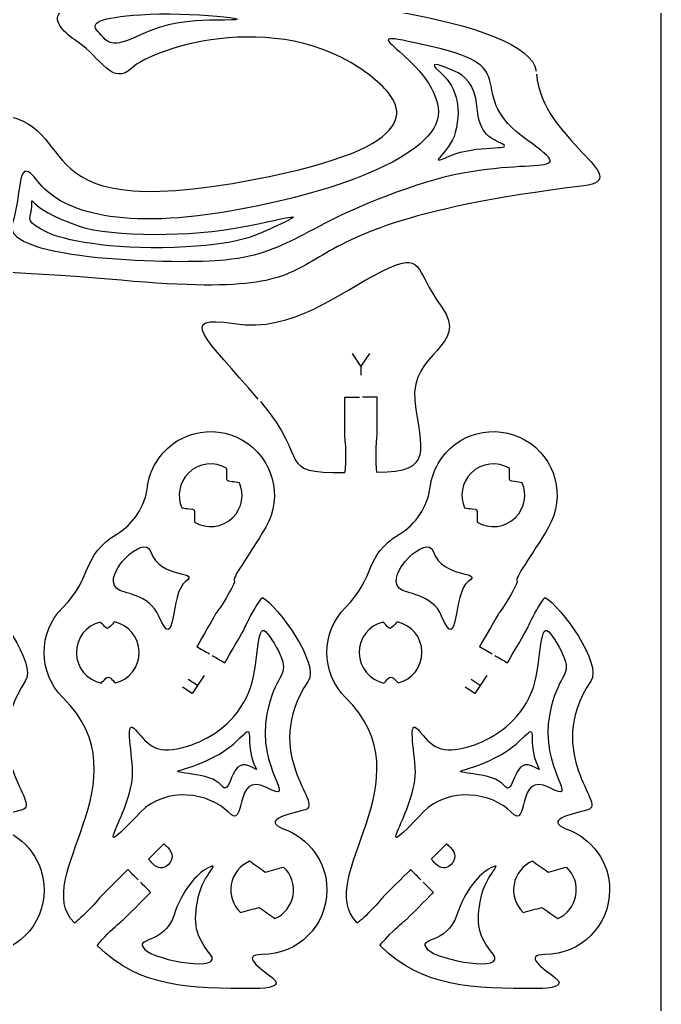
# Model space of a CAD drawing. Extents: x 0 to 300, y 0 to 300.
# Drawn here: x 240.4 to 300, y 58 to 149.5 of the extents above; entities that cross this region are included whole.
import ezdxf

# ---------------------------------------------------------------- set-up
doc = ezdxf.new("R2010")
doc.units = 0
doc.header["$MEASUREMENT"] = 0
doc.layers.add('DEFAULT', color=7, linetype='CONTINUOUS')

msp = doc.modelspace()

# ---------------------------------------------------------------- linework, layer by layer
at = {"layer": 'DEFAULT', "color": 1}
msp.add_lwpolyline([(299.999, 5.252), (299.999, 294.949)], dxfattribs=at)
at = {"layer": 'DEFAULT', "color": 250}
for points in [[(272.099, 117.293), (271.326, 118.457)], [(272.907, 118.456), (272.099, 117.296), (272.099, 116.436)], [(257.563, 88.563), (256.453, 86.874), (255.544, 87.472)], [(256.942, 87.618), (256.085, 88.181)], [(283.811, 88.565), (282.702, 86.875), (281.792, 87.473)], [(283.191, 87.62), (282.334, 88.183)]]:
    msp.add_lwpolyline(points, dxfattribs=at)
at = {"layer": 'DEFAULT', "color": 1}
for points, knots in [([(235.718, 133.72), (236.169, 133.72), (236.619, 133.72), (237.07, 133.72), (237.07, 134.887), (237.07, 136.053), (237.07, 137.22), (237.07, 137.392), (236.967, 138.003), (236.967, 138.969), (236.967, 139.936), (237.013, 140.723), (237.07, 140.723), (247.47, 140.723), (238.834, 130.118), (262.297, 134.637), (278.405, 137.742), (276.224, 141.467), (273.635, 143.721), (265.25, 151.027), (252.712, 146.787), (250.888, 145.002), (249.061, 143.217), (247.9, 145.986), (245.907, 147.341), (243.914, 148.695), (240.428, 151.518), (253.625, 151.849), (266.689, 152.181), (287.707, 149.482), (288.388, 144.695)], [0, 0, 0, 0, 3.83, 3.83, 3.83, 13.75, 13.75, 13.75, 14.75, 14.75, 14.75, 15.75, 15.75, 15.75, 16.75, 16.75, 16.75, 17.75, 17.75, 17.75, 18.75, 18.75, 18.75, 19.75, 19.75, 19.75, 20.75, 20.75, 20.75, 21.75, 21.75, 21.75, 21.75]), ([(288.416, 144.395), (288.886, 138.32), (297.737, 134.644), (292.798, 134.038), (258.363, 129.797), (275.17, 123.027), (249.851, 125.26), (206.77, 129.067), (234.586, 118.448), (215.825, 121.768), (206.537, 123.412), (204.032, 115.072), (210.615, 134.63), (214.347, 145.711), (218.57, 134.475), (222.955, 134.916), (226.105, 135.233), (229.887, 140.723), (234.067, 140.723), (234.124, 140.723), (234.17, 139.936), (234.17, 138.969), (234.17, 138.003), (234.067, 137.392), (234.067, 137.22), (234.067, 136.053), (234.067, 134.887), (234.067, 133.72), (234.518, 133.72), (234.968, 133.72), (235.419, 133.72)], [0, 0, 0, 0, 1, 1, 1, 2, 2, 2, 3, 3, 3, 4, 4, 4, 5, 5, 5, 6, 6, 6, 7, 7, 7, 8, 8, 8, 17.92, 17.92, 17.92, 21.75, 21.75, 21.75, 21.75]), ([(262.586, 114.229), (257.665, 119.958), (254.913, 122.082), (260.356, 121.239), (265.835, 120.389), (269.987, 124.082), (274.037, 126.072), (278.084, 128.065), (276.958, 126.403), (279.615, 122.752), (282.271, 119.101), (276.627, 118.604), (277.124, 114.088), (277.621, 109.569), (278.994, 107.403), (273.617, 107.403), (273.561, 107.403), (273.519, 108.186), (273.519, 109.156), (273.519, 110.123), (273.617, 110.73), (273.617, 110.906), (273.617, 112.072), (273.617, 113.239), (273.617, 114.405), (273.168, 114.405), (272.719, 114.405), (272.27, 114.405)], [0, 0, 0, 0, 1, 1, 1, 2, 2, 2, 3, 3, 3, 4, 4, 4, 5, 5, 5, 6, 6, 6, 7, 7, 7, 16.92, 16.92, 16.92, 20.74, 20.74, 20.74, 20.74]), ([(262.78, 114.003), (267.613, 108.299), (264.057, 107.403), (270.615, 107.403), (270.672, 107.403), (270.718, 108.186), (270.718, 109.156), (270.718, 110.123), (270.615, 110.73), (270.615, 110.906), (270.615, 112.072), (270.615, 113.239), (270.615, 114.405), (271.067, 114.405), (271.518, 114.405), (271.97, 114.405)], [0, 0, 0, 0, 1, 1, 1, 2, 2, 2, 3, 3, 3, 12.92, 12.92, 12.92, 16.76, 16.76, 16.76, 16.76]), ([(251.43, 69.577), (251.112, 69.895), (250.793, 70.214), (250.474, 70.533), (250.474, 70.533), (248.615, 68.677), (247.998, 68.056), (247.874, 67.933), (247.514, 67.435), (246.83, 66.751), (246.146, 66.066), (245.564, 65.544), (245.521, 65.583), (241.281, 69.827), (252.319, 78.802), (244.435, 86.51), (242.127, 88.817), (242.127, 92.571), (244.435, 94.878), (247.296, 97.739), (246.117, 99.658), (249.444, 101.679), (250.961, 102.6), (252.051, 104.173), (252.298, 106.064), (252.397, 106.816), (252.64, 107.56), (253.042, 108.255), (254.672, 111.081), (258.299, 112.051), (261.121, 110.418), (263.947, 108.788), (264.917, 105.161), (263.287, 102.336), (261.714, 99.609), (260.013, 97.513), (260.377, 97.301), (260.423, 97.259), (260.073, 96.564), (259.594, 95.732), (259.11, 94.895), (258.715, 94.419), (258.627, 94.267), (258.189, 93.513), (256.877, 91.237), (256.877, 91.237), (257.268, 91.013), (257.658, 90.788), (258.048, 90.563)], [0, 0, 0, 0, 3.832519, 3.832519, 3.832519, 4.832519, 4.832519, 4.832519, 5.832519, 5.832519, 5.832519, 6.832519, 6.832519, 6.832519, 7.832519, 7.832519, 7.832519, 8.832519, 8.832519, 8.832519, 9.832519, 9.832519, 9.832519, 10.832519, 10.832519, 10.832519, 11.832519, 11.832519, 11.832519, 12.832519, 12.832519, 12.832519, 13.832519, 13.832519, 13.832519, 14.832519, 14.832519, 14.832519, 15.832519, 15.832519, 15.832519, 16.832519, 16.832519, 16.832519, 17.832519, 17.832519, 17.832519, 21.662728, 21.662728, 21.662728, 21.662728]), ([(277.679, 69.578), (277.36, 69.897), (277.042, 70.215), (276.723, 70.534), (276.723, 70.534), (274.864, 68.678), (274.246, 68.057), (274.123, 67.934), (273.763, 67.437), (273.079, 66.752), (272.394, 66.068), (271.812, 65.546), (271.77, 65.584), (267.53, 69.828), (278.568, 78.803), (270.683, 86.511), (268.376, 88.818), (268.376, 92.572), (270.683, 94.879), (273.544, 97.74), (272.366, 99.659), (275.693, 101.681), (277.21, 102.601), (278.3, 104.175), (278.547, 106.066), (278.646, 106.817), (278.889, 107.561), (279.291, 108.256), (280.921, 111.082), (284.548, 112.052), (287.37, 110.419), (290.196, 108.789), (291.166, 105.163), (289.536, 102.337), (287.962, 99.61), (286.262, 97.514), (286.625, 97.303), (286.671, 97.26), (286.322, 96.565), (285.842, 95.733), (285.359, 94.897), (284.964, 94.42), (284.876, 94.269), (284.438, 93.514), (283.126, 91.238), (283.126, 91.238), (283.516, 91.014), (283.907, 90.789), (284.297, 90.565)], [0, 0, 0, 0, 3.832519, 3.832519, 3.832519, 4.832519, 4.832519, 4.832519, 5.832519, 5.832519, 5.832519, 6.832519, 6.832519, 6.832519, 7.832519, 7.832519, 7.832519, 8.832519, 8.832519, 8.832519, 9.832519, 9.832519, 9.832519, 10.832519, 10.832519, 10.832519, 11.832519, 11.832519, 11.832519, 12.832519, 12.832519, 12.832519, 13.832519, 13.832519, 13.832519, 14.832519, 14.832519, 14.832519, 15.832519, 15.832519, 15.832519, 16.832519, 16.832519, 16.832519, 17.832519, 17.832519, 17.832519, 21.662728, 21.662728, 21.662728, 21.662728]), ([(256.101, 107.358), (257.067, 108.324), (258.542, 108.472), (259.664, 107.795), (259.664, 107.543), (259.664, 107.292), (259.664, 107.04), (259.664, 106.613), (259.664, 106.613), (260.129, 106.557), (260.365, 106.525), (260.6, 106.493), (260.835, 106.462), (261.301, 105.396), (261.1, 104.109), (260.225, 103.234), (259.258, 102.267), (257.78, 102.122), (256.665, 102.796), (256.665, 103.044), (256.665, 103.292), (256.665, 103.541), (256.665, 103.975), (256.665, 103.975), (256.196, 104.034), (255.961, 104.064), (255.726, 104.093), (255.49, 104.123), (255.025, 105.192), (255.226, 106.483), (256.101, 107.358)], [1, 1, 1, 1, 2, 2, 2, 4.14, 4.14, 4.14, 5.14, 5.14, 5.14, 7.158143, 7.158143, 7.158143, 8.158143, 8.158143, 8.158143, 9.158143, 9.158143, 9.158143, 11.268143, 11.268143, 11.268143, 12.268143, 12.268143, 12.268143, 14.283707, 14.283707, 14.283707, 15.283707, 15.283707, 15.283707, 15.283707]), ([(282.349, 107.359), (283.316, 108.326), (284.791, 108.474), (285.912, 107.796), (285.912, 107.545), (285.912, 107.293), (285.912, 107.041), (285.912, 106.615), (285.912, 106.615), (286.378, 106.558), (286.613, 106.526), (286.849, 106.495), (287.084, 106.463), (287.549, 105.398), (287.348, 104.11), (286.473, 103.235), (285.507, 102.268), (284.029, 102.124), (282.914, 102.798), (282.914, 103.046), (282.914, 103.294), (282.914, 103.542), (282.914, 103.976), (282.914, 103.976), (282.445, 104.036), (282.209, 104.065), (281.974, 104.095), (281.739, 104.124), (281.273, 105.193), (281.475, 106.484), (282.349, 107.359)], [1, 1, 1, 1, 2, 2, 2, 4.14, 4.14, 4.14, 5.14, 5.14, 5.14, 7.158143, 7.158143, 7.158143, 8.158143, 8.158143, 8.158143, 9.158143, 9.158143, 9.158143, 11.268143, 11.268143, 11.268143, 12.268143, 12.268143, 12.268143, 14.283707, 14.283707, 14.283707, 15.283707, 15.283707, 15.283707, 15.283707]), ([(232.057, 90.412), (232.448, 90.187), (232.838, 89.962), (233.229, 89.738), (233.229, 89.738), (234.541, 92.01), (234.982, 92.768), (235.067, 92.92), (235.285, 93.498), (235.765, 94.335), (236.252, 95.171), (236.682, 95.827), (236.728, 95.802), (238.168, 94.973), (242.083, 89.6), (240.958, 88.034), (236.432, 81.176), (242.546, 76.579), (240.679, 76.082), (238.817, 75.584), (236.739, 75.129), (238.651, 74.318), (241.004, 73.51), (242.704, 71.27), (242.704, 68.642), (242.704, 65.329), (240.016, 62.641), (236.704, 62.641), (234.661, 62.641), (236.499, 61.346), (237.614, 60.517), (238.728, 59.688), (237.261, 59.48), (235.984, 59.48), (229.994, 59.48), (225.316, 59.54), (221.396, 63.463), (221.358, 63.502), (221.88, 64.087), (222.564, 64.768), (223.245, 65.453), (223.746, 65.812), (223.869, 65.936), (224.49, 66.553), (226.346, 68.412), (226.346, 68.412), (226.028, 68.73), (225.711, 69.047), (225.393, 69.365)], [0, 0, 0, 0, 3.830209, 3.830209, 3.830209, 4.830209, 4.830209, 4.830209, 5.830209, 5.830209, 5.830209, 6.830209, 6.830209, 6.830209, 7.830209, 7.830209, 7.830209, 8.830209, 8.830209, 8.830209, 9.830209, 9.830209, 9.830209, 10.830209, 10.830209, 10.830209, 11.830209, 11.830209, 11.830209, 12.830209, 12.830209, 12.830209, 13.830209, 13.830209, 13.830209, 14.830209, 14.830209, 14.830209, 15.830209, 15.830209, 15.830209, 16.830209, 16.830209, 16.830209, 17.830209, 17.830209, 17.830209, 21.648585, 21.648585, 21.648585, 21.648585]), ([(258.306, 90.412), (258.696, 90.187), (259.087, 89.962), (259.477, 89.738), (259.477, 89.738), (260.789, 92.01), (261.23, 92.768), (261.315, 92.92), (261.534, 93.498), (262.014, 94.335), (262.5, 95.171), (262.931, 95.827), (262.977, 95.802), (264.416, 94.973), (268.332, 89.6), (267.206, 88.034), (262.68, 81.176), (268.794, 76.579), (266.928, 76.082), (265.065, 75.584), (262.987, 75.129), (264.899, 74.318), (267.252, 73.51), (268.953, 71.27), (268.953, 68.642), (268.953, 65.329), (266.265, 62.641), (262.952, 62.641), (260.909, 62.641), (262.747, 61.346), (263.862, 60.517), (264.977, 59.688), (263.509, 59.48), (262.232, 59.48), (256.242, 59.48), (251.564, 59.54), (247.645, 63.463), (247.606, 63.502), (248.128, 64.087), (248.813, 64.768), (249.493, 65.453), (249.994, 65.812), (250.118, 65.936), (250.739, 66.553), (252.594, 68.412), (252.594, 68.412), (252.277, 68.73), (251.959, 69.047), (251.642, 69.365)], [0, 0, 0, 0, 3.830209, 3.830209, 3.830209, 4.830209, 4.830209, 4.830209, 5.830209, 5.830209, 5.830209, 6.830209, 6.830209, 6.830209, 7.830209, 7.830209, 7.830209, 8.830209, 8.830209, 8.830209, 9.830209, 9.830209, 9.830209, 10.830209, 10.830209, 10.830209, 11.830209, 11.830209, 11.830209, 12.830209, 12.830209, 12.830209, 13.830209, 13.830209, 13.830209, 14.830209, 14.830209, 14.830209, 15.830209, 15.830209, 15.830209, 16.830209, 16.830209, 16.830209, 17.830209, 17.830209, 17.830209, 21.648585, 21.648585, 21.648585, 21.648585]), ([(284.555, 90.413), (284.945, 90.188), (285.335, 89.964), (285.726, 89.739), (285.726, 89.739), (287.038, 92.011), (287.479, 92.769), (287.564, 92.921), (287.783, 93.5), (288.262, 94.336), (288.749, 95.172), (289.18, 95.828), (289.225, 95.803), (290.665, 94.974), (294.581, 89.602), (293.455, 88.035), (288.929, 81.177), (295.043, 76.581), (293.177, 76.083), (291.314, 75.586), (289.236, 75.131), (291.148, 74.319), (293.501, 73.511), (295.201, 71.271), (295.201, 68.643), (295.201, 65.33), (292.513, 62.642), (289.201, 62.642), (287.158, 62.642), (288.996, 61.348), (290.111, 60.519), (291.226, 59.69), (289.758, 59.481), (288.481, 59.481), (282.491, 59.481), (277.813, 59.541), (273.894, 63.464), (273.855, 63.503), (274.377, 64.089), (275.061, 64.77), (275.742, 65.454), (276.243, 65.814), (276.367, 65.937), (276.988, 66.555), (278.843, 68.414), (278.843, 68.414), (278.526, 68.731), (278.208, 69.049), (277.891, 69.366)], [0, 0, 0, 0, 3.830209, 3.830209, 3.830209, 4.830209, 4.830209, 4.830209, 5.830209, 5.830209, 5.830209, 6.830209, 6.830209, 6.830209, 7.830209, 7.830209, 7.830209, 8.830209, 8.830209, 8.830209, 9.830209, 9.830209, 9.830209, 10.830209, 10.830209, 10.830209, 11.830209, 11.830209, 11.830209, 12.830209, 12.830209, 12.830209, 13.830209, 13.830209, 13.830209, 14.830209, 14.830209, 14.830209, 15.830209, 15.830209, 15.830209, 16.830209, 16.830209, 16.830209, 17.830209, 17.830209, 17.830209, 21.648585, 21.648585, 21.648585, 21.648585]), ([(245.701, 90.64), (245.673, 92.026), (246.622, 93.197), (247.909, 93.518), (248.043, 93.385), (248.177, 93.252), (248.311, 93.12), (248.572, 92.855), (248.572, 92.855), (248.855, 93.134), (248.98, 93.269), (249.106, 93.404), (249.232, 93.539), (250.527, 93.261), (251.511, 92.125), (251.532, 90.745), (251.557, 89.359), (250.615, 88.184), (249.324, 87.863), (249.179, 88.009), (249.035, 88.155), (248.89, 88.301), (248.759, 88.428), (248.537, 88.417), (248.403, 88.276), (248.269, 88.132), (248.135, 87.989), (248.001, 87.846), (246.706, 88.124), (245.722, 89.26), (245.701, 90.64)], [1, 1, 1, 1, 2, 2, 2, 3.605148, 3.605148, 3.605148, 4.605148, 4.605148, 4.605148, 6.175944, 6.175944, 6.175944, 7.175944, 7.175944, 7.175944, 8.175944, 8.175944, 8.175944, 9.922512, 9.922512, 9.922512, 10.922512, 10.922512, 10.922512, 12.592243, 12.592243, 12.592243, 13.592243, 13.592243, 13.592243, 13.592243]), ([(271.95, 90.641), (271.921, 92.027), (272.87, 93.198), (274.158, 93.519), (274.292, 93.387), (274.426, 93.254), (274.56, 93.121), (274.821, 92.856), (274.821, 92.856), (275.103, 93.135), (275.229, 93.27), (275.355, 93.405), (275.481, 93.541), (276.776, 93.262), (277.76, 92.126), (277.781, 90.747), (277.806, 89.36), (276.864, 88.185), (275.573, 87.864), (275.428, 88.01), (275.283, 88.156), (275.139, 88.302), (275.008, 88.429), (274.786, 88.418), (274.652, 88.277), (274.518, 88.134), (274.384, 87.99), (274.25, 87.847), (272.955, 88.126), (271.971, 89.261), (271.95, 90.641)], [1, 1, 1, 1, 2, 2, 2, 3.605148, 3.605148, 3.605148, 4.605148, 4.605148, 4.605148, 6.175944, 6.175944, 6.175944, 7.175944, 7.175944, 7.175944, 8.175944, 8.175944, 8.175944, 9.922512, 9.922512, 9.922512, 10.922512, 10.922512, 10.922512, 12.592243, 12.592243, 12.592243, 13.592243, 13.592243, 13.592243, 13.592243]), ([(260.076, 69.145), (260.253, 70.136), (260.909, 70.916), (261.759, 71.304), (262.252, 70.959), (262.745, 70.615), (263.237, 70.27), (263.815, 70.425), (264.392, 70.581), (264.969, 70.736), (265.647, 70.087), (265.993, 69.124), (265.82, 68.136), (265.647, 67.145), (264.991, 66.361), (264.137, 65.977), (263.647, 66.321), (263.156, 66.666), (262.666, 67.01), (262.084, 66.858), (261.502, 66.705), (260.92, 66.552), (260.253, 67.201), (259.907, 68.157), (260.076, 69.145)], [1, 1, 1, 1, 2, 2, 2, 7.112827, 7.112827, 7.112827, 12.197166, 12.197166, 12.197166, 13.197166, 13.197166, 13.197166, 14.197166, 14.197166, 14.197166, 19.293615, 19.293615, 19.293615, 24.411476, 24.411476, 24.411476, 25.411476, 25.411476, 25.411476, 25.411476]), ([(286.325, 69.146), (286.502, 70.137), (287.158, 70.917), (288.008, 71.305), (288.501, 70.961), (288.993, 70.616), (289.486, 70.271), (290.064, 70.427), (290.641, 70.582), (291.218, 70.737), (291.896, 70.088), (292.241, 69.125), (292.068, 68.137), (291.896, 67.146), (291.239, 66.363), (290.386, 65.978), (289.895, 66.323), (289.405, 66.667), (288.915, 67.012), (288.333, 66.859), (287.75, 66.706), (287.168, 66.553), (286.502, 67.202), (286.156, 68.158), (286.325, 69.146)], [1, 1, 1, 1, 2, 2, 2, 7.112827, 7.112827, 7.112827, 12.197166, 12.197166, 12.197166, 13.197166, 13.197166, 13.197166, 14.197166, 14.197166, 14.197166, 19.293615, 19.293615, 19.293615, 24.411476, 24.411476, 24.411476, 25.411476, 25.411476, 25.411476, 25.411476])]:
    msp.add_open_spline(points, degree=3, knots=knots, dxfattribs=at)
at = {"layer": 'DEFAULT', "color": 3}
for points, knots in [([(251.658, 149.928), (247.829, 149.639), (246.906, 149.207), (247.705, 148.364), (248.504, 147.521), (248.725, 146.691), (251.188, 147.853), (253.65, 149.015), (255.394, 149.43), (259.461, 149.43), (263.528, 149.43), (256.058, 150.26), (251.658, 149.928)], [0, 0, 0, 0, 1, 1, 1, 2, 2, 2, 3, 3, 3, 4, 4, 4, 4]), ([(282.869, 141.461), (283.103, 138.589), (284.28, 138.473), (285.276, 137.892), (286.272, 137.311), (282.869, 137.892), (280.379, 136.813), (277.888, 135.734), (280.412, 137.112), (280.877, 138.971), (281.541, 141.627), (280.86, 143.365), (279.365, 144.693), (278.436, 145.52), (278.924, 145.482), (280.801, 144.693), (281.681, 144.324), (282.703, 143.495), (282.869, 141.461)], [0, 0, 0, 0, 1, 1, 1, 2, 2, 2, 3, 3, 3, 4, 4, 4, 5, 5, 5, 6, 6, 6, 6]), ([(264.089, 130.218), (267.419, 131.739), (265.759, 131.14), (261.132, 130.218), (256.504, 129.296), (248.996, 129.27), (245.972, 130.284), (240.65, 132.068), (241.759, 133.633), (241.523, 131.824), (241.395, 130.836), (240.941, 130.718), (243.019, 129.694), (244.389, 129.02), (248.841, 128.09), (254.784, 128.311), (260.727, 128.533), (262.1, 129.31), (264.089, 130.218)], [0, 0, 0, 0, 1, 1, 1, 2, 2, 2, 3, 3, 3, 4, 4, 4, 5, 5, 5, 6, 6, 6, 6]), ([(252.599, 100.054), (252.011, 101.797), (248.071, 97.942), (249.416, 96.651), (249.952, 96.136), (252.485, 96.147), (253.359, 94.078), (254.969, 90.259), (254.357, 96.236), (255.829, 97.273), (257.302, 98.311), (253.467, 97.479), (252.599, 100.054)], [0, 0, 0, 0, 1, 1, 1, 2, 2, 2, 3, 3, 3, 4, 4, 4, 4]), ([(278.848, 100.055), (278.26, 101.798), (274.32, 97.943), (275.665, 96.652), (276.2, 96.137), (278.734, 96.149), (279.608, 94.079), (281.218, 90.26), (280.606, 96.237), (282.078, 97.275), (283.551, 98.312), (279.716, 97.48), (278.848, 100.055)], [0, 0, 0, 0, 1, 1, 1, 2, 2, 2, 3, 3, 3, 4, 4, 4, 4]), ([(261.825, 81.751), (261.615, 83.341), (262.157, 84.024), (260.58, 82.473), (259.003, 80.921), (256.546, 80.091), (255.326, 79.759), (254.106, 79.427), (258.231, 79.593), (259.157, 78.348), (260.082, 77.103), (259.933, 80.926), (261.701, 80.174), (263.07, 79.591), (262.116, 79.552), (261.825, 81.751)], [0, 0, 0, 0, 1, 1, 1, 2, 2, 2, 3, 3, 3, 4, 4, 4, 5, 5, 5, 5]), ([(288.074, 81.752), (287.864, 83.342), (288.406, 84.025), (286.829, 82.474), (285.252, 80.922), (282.795, 80.092), (281.575, 79.76), (280.355, 79.428), (284.48, 79.594), (285.405, 78.349), (286.331, 77.104), (286.181, 80.928), (287.95, 80.175), (289.319, 79.593), (288.364, 79.553), (288.074, 81.752)], [0, 0, 0, 0, 1, 1, 1, 2, 2, 2, 3, 3, 3, 4, 4, 4, 5, 5, 5, 5]), ([(257.018, 67.972), (256.49, 65.507), (256.759, 64.381), (258.129, 62.68), (259.498, 60.978), (253.125, 62.037), (252.054, 63.116), (250.921, 64.258), (253.877, 63.531), (254.77, 66.312), (255.497, 68.577), (256.856, 70.176), (257.924, 70.687), (259.248, 71.321), (257.482, 70.134), (257.018, 67.972)], [0, 0, 0, 0, 1, 1, 1, 2, 2, 2, 3, 3, 3, 4, 4, 4, 5, 5, 5, 5]), ([(283.267, 67.973), (282.738, 65.508), (283.008, 64.382), (284.377, 62.681), (285.747, 60.979), (279.374, 62.038), (278.303, 63.117), (277.17, 64.259), (280.126, 63.533), (281.019, 66.313), (281.746, 68.579), (283.105, 70.178), (284.173, 70.689), (285.497, 71.322), (283.731, 70.135), (283.267, 67.973)], [0, 0, 0, 0, 1, 1, 1, 2, 2, 2, 3, 3, 3, 4, 4, 4, 5, 5, 5, 5])]:
    msp.add_open_spline(points, degree=3, knots=knots, dxfattribs=at)
at = {"layer": 'DEFAULT', "color": 5}
for points, knots in [([(279.559, 146.742), (287.264, 144.868), (281.513, 142.553), (287.517, 138.307), (293.202, 134.286), (286.977, 137.359), (277.349, 134.132), (266.526, 130.504), (266.116, 127.873), (259.502, 127.169), (255.352, 126.727), (238.751, 127.101), (239.747, 130.463), (240.743, 133.824), (240.12, 137.062), (242.113, 134.447), (244.105, 131.832), (249.21, 129.853), (259.793, 131.652), (270.376, 133.451), (279.919, 137.159), (279.279, 141.295), (278.47, 146.524), (269.107, 149.284), (279.559, 146.742)], [0, 0, 0, 0, 1, 1, 1, 2, 2, 2, 3, 3, 3, 4, 4, 4, 5, 5, 5, 6, 6, 6, 7, 7, 7, 8, 8, 8, 8]), ([(261.711, 87.001), (260.559, 84.231), (258.202, 82.753), (256.429, 82.13), (253.595, 81.135), (252.653, 81.71), (251.408, 83.266), (250.163, 84.823), (250.736, 82.373), (250.91, 79.989), (251.2, 76.024), (246.243, 70.219), (251.657, 75.858), (254.011, 78.309), (258.069, 77.658), (259.812, 75.855), (261.556, 74.052), (260.209, 79.743), (263.341, 78.143), (266.474, 76.542), (262.348, 79.895), (263.392, 85.009), (264.139, 88.667), (265.366, 88.464), (264.762, 90.114), (264.419, 91.05), (263.726, 92.16), (263.268, 92.635), (262.396, 93.539), (262.663, 89.291), (261.711, 87.001)], [1, 1, 1, 1, 2, 2, 2, 3, 3, 3, 4, 4, 4, 5, 5, 5, 6, 6, 6, 7, 7, 7, 8, 8, 8, 9, 9, 9, 10, 10, 10, 11, 11, 11, 11]), ([(287.96, 87.003), (286.808, 84.232), (284.451, 82.754), (282.678, 82.131), (279.844, 81.136), (278.902, 81.711), (277.657, 83.267), (276.412, 84.824), (276.984, 82.374), (277.159, 79.991), (277.449, 76.025), (272.491, 70.221), (277.906, 75.859), (280.259, 78.31), (284.318, 77.659), (286.061, 75.857), (287.804, 74.054), (286.457, 79.744), (289.59, 78.144), (292.722, 76.544), (288.596, 79.896), (289.641, 85.01), (290.388, 88.668), (291.614, 88.465), (291.01, 90.115), (290.668, 91.051), (289.975, 92.161), (289.516, 92.637), (288.645, 93.54), (288.912, 89.292), (287.96, 87.003)], [1, 1, 1, 1, 2, 2, 2, 3, 3, 3, 4, 4, 4, 5, 5, 5, 6, 6, 6, 7, 7, 7, 8, 8, 8, 9, 9, 9, 10, 10, 10, 11, 11, 11, 11])]:
    msp.add_open_spline(points, degree=3, knots=knots, dxfattribs=at)
at = {"layer": 'DEFAULT', "color": 250}
for points in [[(252.403, 71.511), (252.498, 71.382), (252.619, 71.236), (252.765, 71.089), (253.03, 70.824), (253.281, 70.697), (253.522, 70.689), (253.766, 70.678), (254.006, 70.769), (254.237, 71.001), (254.47, 71.233), (254.589, 71.497), (254.587, 71.761), (254.587, 72.029), (254.438, 72.321), (254.16, 72.599), (254.029, 72.73), (253.912, 72.834), (253.808, 72.917), (253.34, 72.448), (252.871, 71.98), (252.403, 71.511)], [(278.652, 71.513), (278.747, 71.384), (278.868, 71.237), (279.014, 71.091), (279.279, 70.826), (279.529, 70.698), (279.771, 70.69), (280.015, 70.679), (280.254, 70.77), (280.486, 71.002), (280.719, 71.235), (280.837, 71.498), (280.835, 71.763), (280.835, 72.03), (280.687, 72.323), (280.409, 72.6), (280.278, 72.731), (280.161, 72.836), (280.057, 72.918), (279.589, 72.45), (279.12, 71.981), (278.652, 71.513)]]:
    msp.add_open_spline(points, degree=3, knots=[0, 0, 0, 0, 1, 1, 1, 2, 2, 2, 3, 3, 3, 4, 4, 4, 5, 5, 5, 6, 6, 6, 11.634227, 11.634227, 11.634227, 11.634227], dxfattribs=at)

doc.saveas('drawing.dxf')
